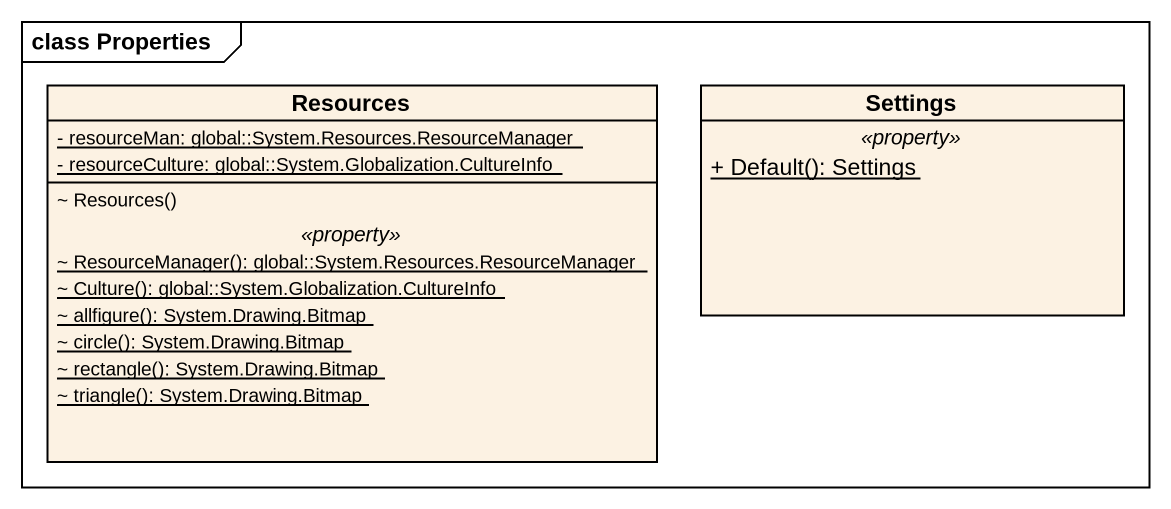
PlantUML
@startuml
mainframe class Properties
hide circle
hide empty members
skinparam classAttributeIconSize 0
class Resources {
  {static} - resourceMan: global::System.Resources.ResourceManager
  {static} - resourceCulture: global::System.Globalization.CultureInfo
  --
  ~ Resources()
  .. <<property>> ..
  {static} ~ ResourceManager(): global::System.Resources.ResourceManager
  {static} ~ Culture(): global::System.Globalization.CultureInfo
  {static} ~ allfigure(): System.Drawing.Bitmap
  {static} ~ circle(): System.Drawing.Bitmap
  {static} ~ rectangle(): System.Drawing.Bitmap
  {static} ~ triangle(): System.Drawing.Bitmap
}
class Settings {
  .. <<property>> ..
  {static} + Default(): Settings
}
@enduml
